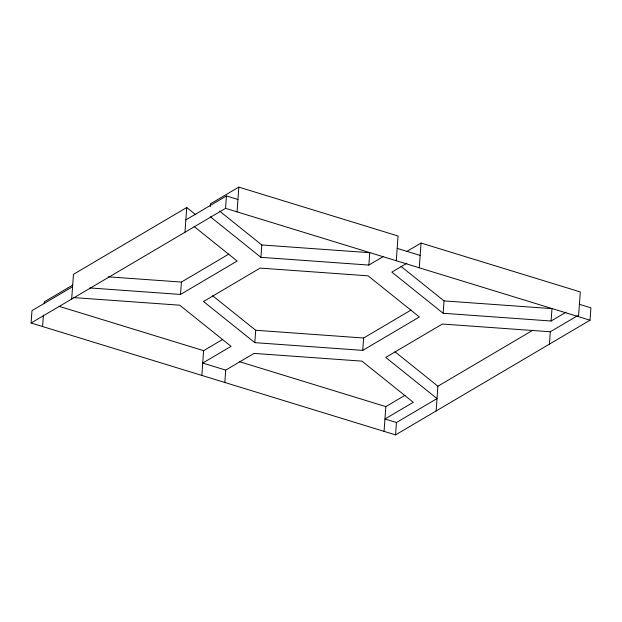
<?xml version="1.0" encoding="UTF-8"?>
<svg xmlns="http://www.w3.org/2000/svg" width="622" height="622" viewBox="0 0 622 622"><rect width="100%" height="100%" fill="white"/><g stroke="black" fill="none" stroke-linecap="round" stroke-linejoin="round"><path stroke-width="0.93" d="M579.409 304.306L590.9 307.828L590.014 320.206L395.553 434.887L31.1 323.012L31.986 310.642L72.572 286.703M42.591 326.542L43.408 315.121M44.232 303.699L44.364 301.794L72.688 285.094M71.686 299.081L73.458 274.333L186.748 207.515L195.798 214.777M89.918 287.947L180.512 294.447L181.406 282.069L228.88 254.064M184.975 232.263L186.748 207.515M210.298 206.667L210.5 203.814L238.825 187.113L398.064 235.995L396.292 260.742M201.839 375.424L203.612 350.676L222.769 339.379M31.1 323.012L225.561 208.331L226.447 195.953L237.938 199.483M224.822 382.483L225.708 370.106L254.025 353.405L361.973 361.141L413.272 402.286L384.948 418.987L396.439 422.517L437.025 398.578L385.726 357.432L442.374 324.031L550.314 331.767L577.651 315.649M237.052 211.853L238.825 187.113M254.802 342.644L203.503 301.499L260.144 268.09L368.084 275.826L419.383 316.971L362.743 350.38L254.802 342.644L255.689 330.266L212.685 295.784M383.02 256.715L368.862 265.065L260.913 257.329L261.8 244.959L219.558 211.076M362.743 350.38L363.629 338.01L411.111 310.005M368.862 265.065L369.748 252.695L261.8 244.959M384.062 431.365L385.834 406.617L404.992 395.312M395.553 434.887L396.439 422.517M419.275 267.794L421.055 243.047L580.295 291.928L578.522 316.676M436.139 410.955L437.911 386.208L532.875 330.204M566.082 312.166L551.084 321.006L443.144 313.27L444.03 300.892L401.027 266.403M549.428 344.137L550.314 331.767M551.084 321.006L551.971 308.629L444.03 300.892M185.861 219.893L226.447 195.953M180.512 294.447L237.161 261.038L194.157 226.548M406.889 251.397L421.055 243.047M406.835 263.285L391.844 272.125L443.144 313.27M108.158 276.821L181.406 282.069M73.73 297.604L179.742 305.2L231.042 346.345L202.725 363.054L225.708 370.106M255.689 330.266L363.629 338.01M397.178 248.365L420.161 255.424M225.561 208.331L590.014 320.206M59.183 306.343L203.612 350.676M239.556 361.709L385.834 406.617M394.916 351.718L437.911 386.208M210.368 216.79L260.913 257.329"/></g></svg>
